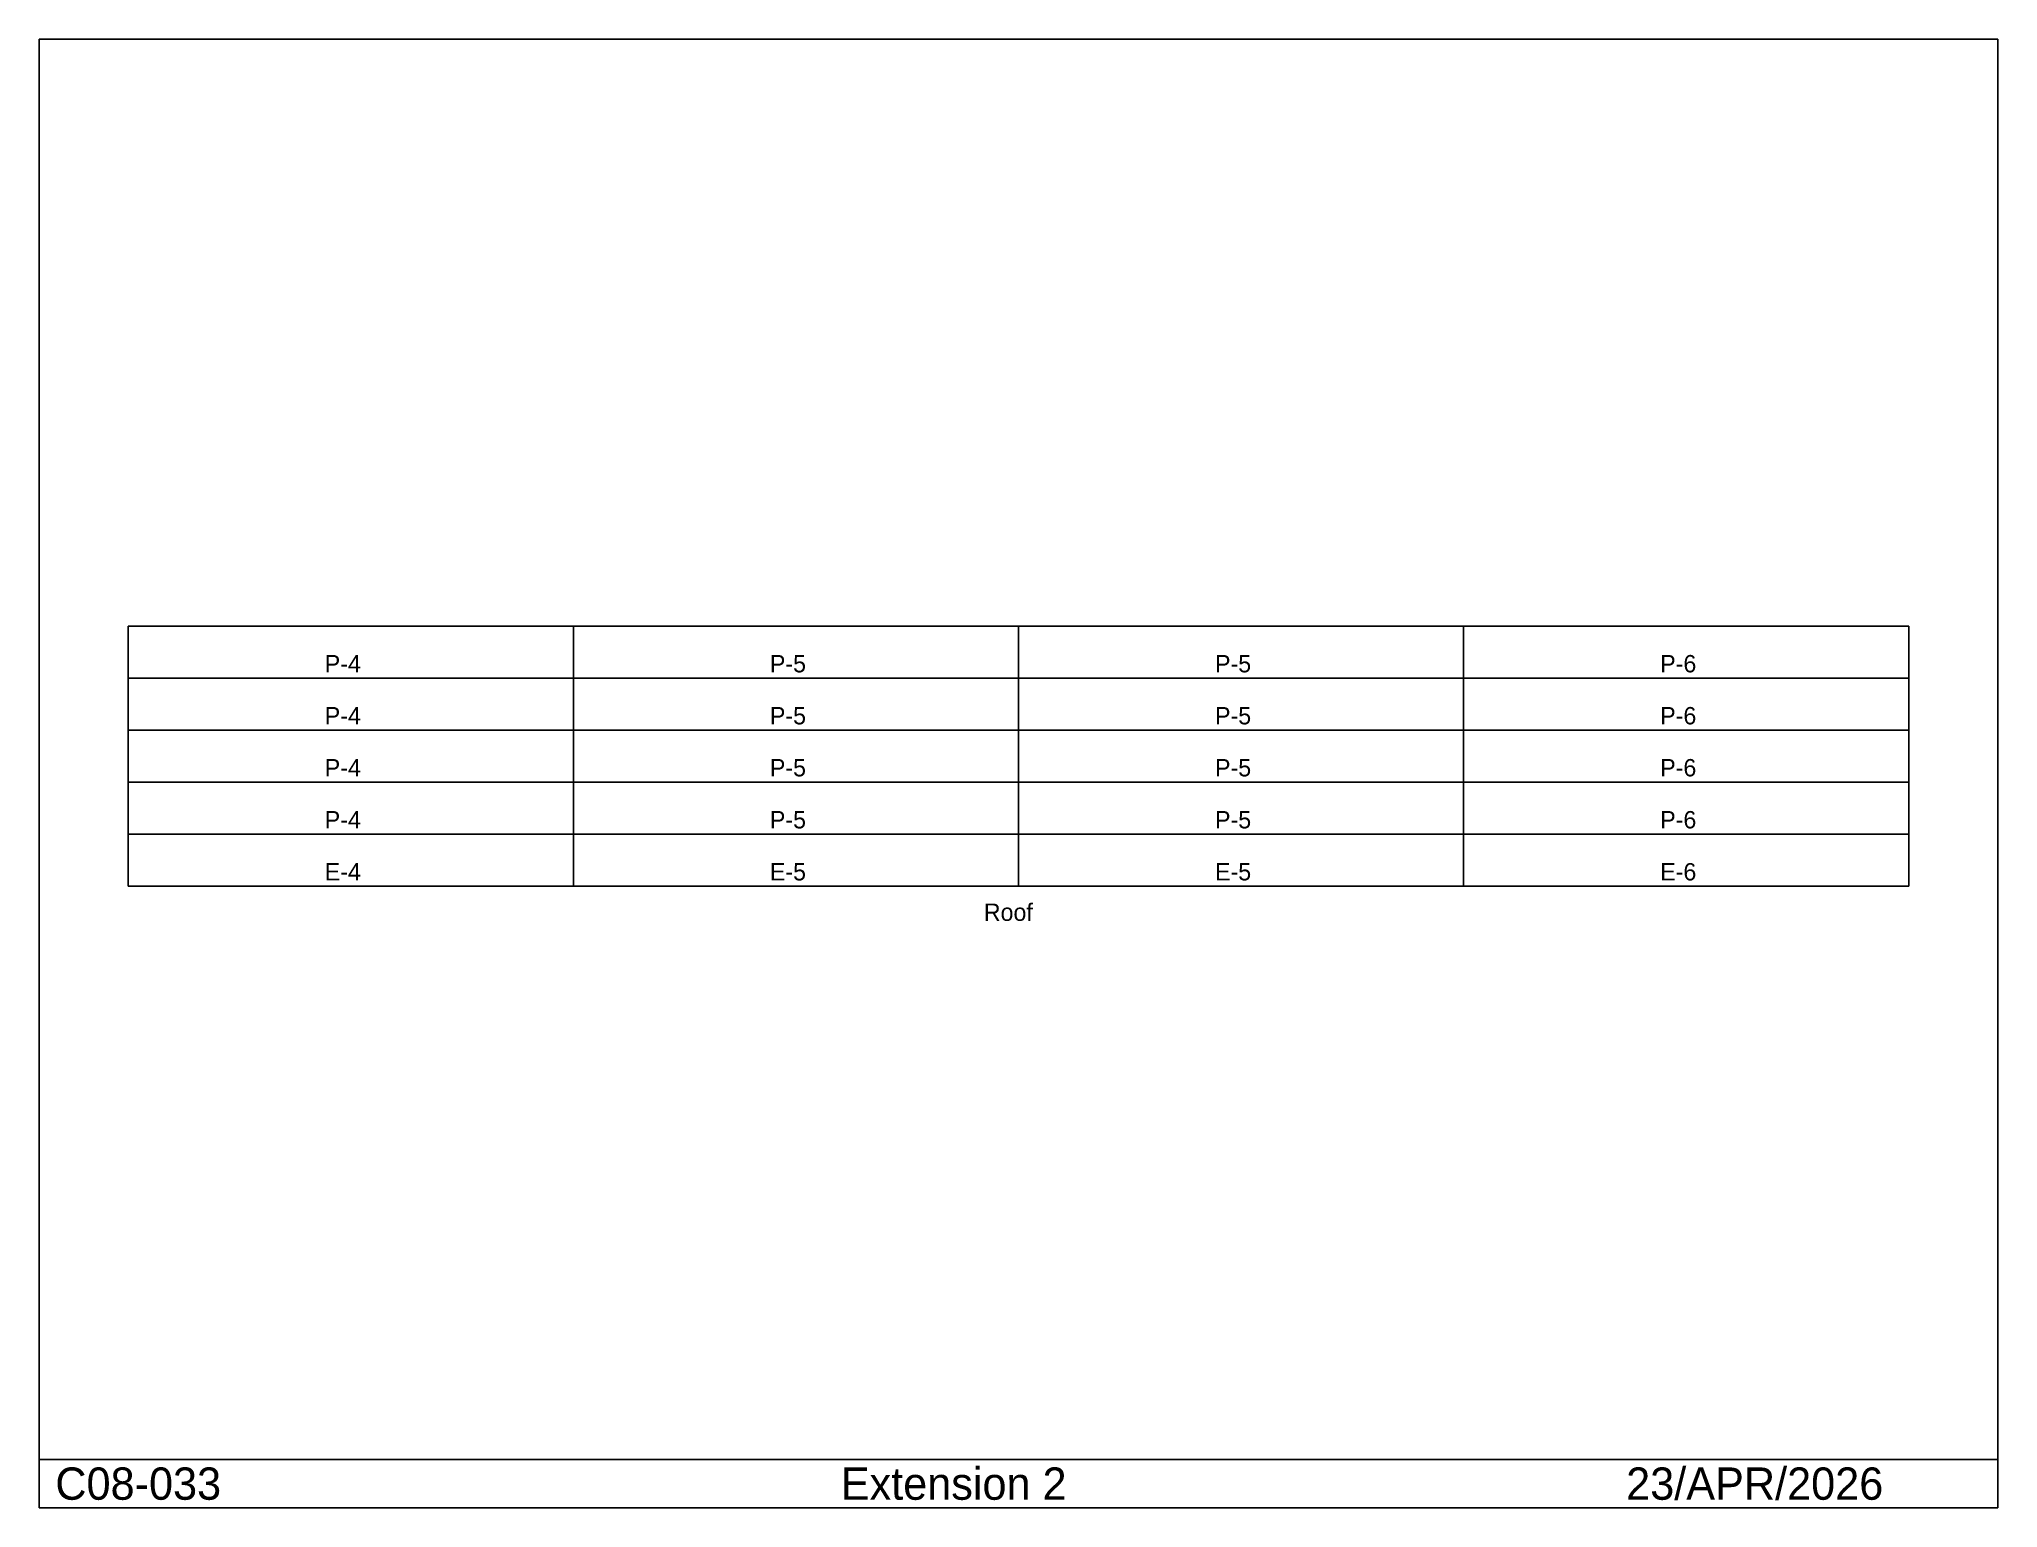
# Model space of a CAD drawing. Extents: x 13560 to 47440, y -15255 to 10155.
import ezdxf

# ---------------------------------------------------------------- set-up
doc = ezdxf.new("R2010")
doc.units = 0
doc.linetypes.add('CONTIN', pattern=[0])
doc.linetypes.add('DASHED', pattern=[0, 0, 0])
doc.layers.get('0').update_dxf_attribs({"linetype": 'CONTIN'})
for name, color, linetype in [('1', 7, 'CONTIN'), ('16', 7, 'CONTIN'), ('2', 7, 'CONTIN'), ('8', 5, 'DASHED')]:
    doc.layers.add(name, color=color, linetype=linetype)

msp = doc.modelspace()

# ---------------------------------------------------------------- linework, layer by layer
for p, q in [((47440, 10155), (13559.997, 10155)), ((13559.997, 10155), (13559.997, -15255)), ((47440, -15255), (47440, 10155)), ((13559.997, -14416.47), (47440, -14416.47)), ((13559.997, -15255), (47440, -15255))]:
    msp.add_line(p, q)
at = {"layer": '1'}
for p, q in [((15099.999, 0), (15099.999, -4500)), ((22799.998, 0), (22799.998, -4500)), ((30499.998, 0), (30499.998, -4500)), ((38200, 0), (38200, -4500)), ((45900, 0), (45900, -4500))]:
    msp.add_line(p, q, dxfattribs=at)
at = {"layer": '2'}
for p, q in [((15099.999, -900), (22799.998, -900)), ((15099.999, -900), (22799.998, -900)), ((15099.999, -900), (22799.998, -900)), ((15099.999, -900), (22799.998, -900)), ((22799.998, -900), (30499.998, -900)), ((22799.998, -900), (30499.998, -900)), ((22799.998, -900), (30499.998, -900)), ((22799.998, -900), (30499.998, -900)), ((30499.998, -900), (38200, -900)), ((30499.998, -900), (38200, -900)), ((30499.998, -900), (38200, -900)), ((30499.998, -900), (38200, -900)), ((38200, -900), (45900, -900)), ((38200, -900), (45900, -900)), ((38200, -900), (45900, -900)), ((38200, -900), (45900, -900)), ((15099.999, -1800), (22799.998, -1800)), ((15099.999, -1800), (22799.998, -1800)), ((15099.999, -1800), (22799.998, -1800)), ((15099.999, -1800), (22799.998, -1800)), ((22799.998, -1800), (30499.998, -1800)), ((22799.998, -1800), (30499.998, -1800)), ((22799.998, -1800), (30499.998, -1800)), ((22799.998, -1800), (30499.998, -1800)), ((30499.998, -1800), (38200, -1800)), ((30499.998, -1800), (38200, -1800)), ((30499.998, -1800), (38200, -1800)), ((30499.998, -1800), (38200, -1800)), ((38200, -1800), (45900, -1800)), ((38200, -1800), (45900, -1800)), ((38200, -1800), (45900, -1800)), ((38200, -1800), (45900, -1800)), ((15099.999, -2700), (22799.998, -2700)), ((15099.999, -2700), (22799.998, -2700)), ((15099.999, -2700), (22799.998, -2700)), ((15099.999, -2700), (22799.998, -2700)), ((22799.998, -2700), (30499.998, -2700)), ((22799.998, -2700), (30499.998, -2700)), ((22799.998, -2700), (30499.998, -2700)), ((22799.998, -2700), (30499.998, -2700)), ((30499.998, -2700), (38200, -2700)), ((30499.998, -2700), (38200, -2700)), ((30499.998, -2700), (38200, -2700)), ((30499.998, -2700), (38200, -2700)), ((38200, -2700), (45900, -2700)), ((38200, -2700), (45900, -2700)), ((38200, -2700), (45900, -2700)), ((38200, -2700), (45900, -2700)), ((15099.999, -3600), (22799.998, -3600)), ((15099.999, -3600), (22799.998, -3600)), ((15099.999, -3600), (22799.998, -3600)), ((15099.999, -3600), (22799.998, -3600)), ((22799.998, -3600), (30499.998, -3600)), ((22799.998, -3600), (30499.998, -3600)), ((22799.998, -3600), (30499.998, -3600)), ((22799.998, -3600), (30499.998, -3600)), ((30499.998, -3600), (38200, -3600)), ((30499.998, -3600), (38200, -3600)), ((30499.998, -3600), (38200, -3600)), ((30499.998, -3600), (38200, -3600)), ((38200, -3600), (45900, -3600)), ((38200, -3600), (45900, -3600)), ((38200, -3600), (45900, -3600)), ((38200, -3600), (45900, -3600)), ((15099.999, -4500), (22799.998, -4500)), ((22799.998, -4500), (30499.998, -4500)), ((30499.998, -4500), (38200, -4500)), ((38200, -4500), (45900, -4500))]:
    msp.add_line(p, q, dxfattribs=at)
at = {"layer": '8'}
for p, q in [((15099.999, 0), (15099.999, -4500)), ((15099.999, 0), (45900, 0)), ((45900, -4500), (45900, 0)), ((15099.999, -4500), (45900, -4500))]:
    msp.add_line(p, q, dxfattribs=at)

# ---------------------------------------------------------------- texts
for s, height, p in [('Roof', 300, (29899.998, -5100)), ('C08-033', 559.02, (13839.507, -15115.246)), ('Extension 2', 559.02, (27425.389, -15115.246)), ('23/APR/2026', 559.02, (41011.27, -15115.246))]:
    msp.add_text(s, height=height).set_placement(p)
at = {"layer": '16'}
for s, p in [('P-4', (18500, -800)), ('P-4', (18500, -800)), ('P-4', (18500, -800)), ('P-4', (18500, -800)), ('P-5', (26199.998, -800)), ('P-5', (26199.998, -800)), ('P-5', (26199.998, -800)), ('P-5', (26199.998, -800)), ('P-5', (33900, -800)), ('P-5', (33900, -800)), ('P-5', (33900, -800)), ('P-5', (33900, -800)), ('P-6', (41600, -800)), ('P-6', (41600, -800)), ('P-6', (41600, -800)), ('P-6', (41600, -800)), ('P-4', (18500, -1700)), ('P-4', (18500, -1700)), ('P-4', (18500, -1700)), ('P-4', (18500, -1700)), ('P-5', (26199.998, -1700)), ('P-5', (26199.998, -1700)), ('P-5', (26199.998, -1700)), ('P-5', (26199.998, -1700)), ('P-5', (33900, -1700)), ('P-5', (33900, -1700)), ('P-5', (33900, -1700)), ('P-5', (33900, -1700)), ('P-6', (41600, -1700)), ('P-6', (41600, -1700)), ('P-6', (41600, -1700)), ('P-6', (41600, -1700)), ('P-4', (18500, -2600)), ('P-4', (18500, -2600)), ('P-4', (18500, -2600)), ('P-4', (18500, -2600)), ('P-5', (26199.998, -2600)), ('P-5', (26199.998, -2600)), ('P-5', (26199.998, -2600)), ('P-5', (26199.998, -2600)), ('P-5', (33900, -2600)), ('P-5', (33900, -2600)), ('P-5', (33900, -2600)), ('P-5', (33900, -2600)), ('P-6', (41600, -2600)), ('P-6', (41600, -2600)), ('P-6', (41600, -2600)), ('P-6', (41600, -2600)), ('P-4', (18500, -3500)), ('P-4', (18500, -3500)), ('P-4', (18500, -3500)), ('P-4', (18500, -3500)), ('P-5', (26199.998, -3500)), ('P-5', (26199.998, -3500)), ('P-5', (26199.998, -3500)), ('P-5', (26199.998, -3500)), ('P-5', (33900, -3500)), ('P-5', (33900, -3500)), ('P-5', (33900, -3500)), ('P-5', (33900, -3500)), ('P-6', (41600, -3500)), ('P-6', (41600, -3500)), ('P-6', (41600, -3500)), ('P-6', (41600, -3500)), ('E-4', (18500, -4400)), ('E-5', (26199.998, -4400)), ('E-5', (33900, -4400)), ('E-6', (41600, -4400))]:
    msp.add_text(s, height=300, dxfattribs=at).set_placement(p)

doc.saveas('drawing.dxf')
